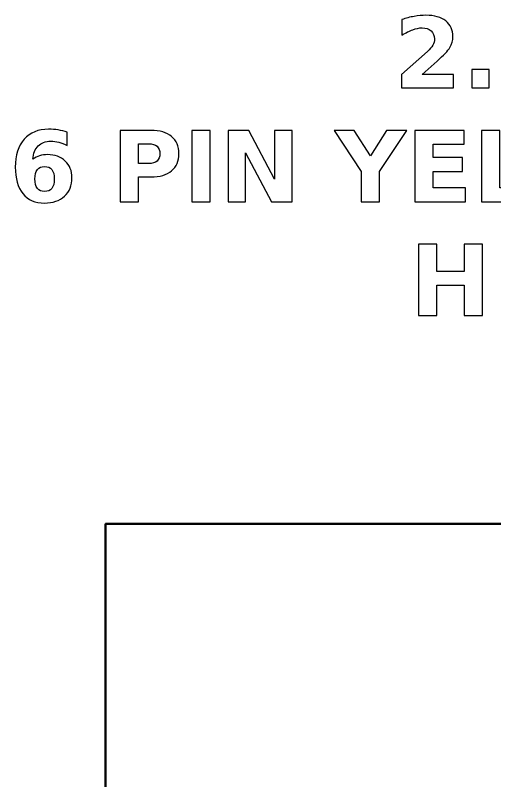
# Model space of a CAD drawing. Header units: centimetres. Extents: x -11.39 to -9.61, y -15.74 to -13.53.
# Drawn here: x -11.392 to -10.7, y -14.638 to -13.533 of the extents above; entities that cross this region are included whole.
import ezdxf

# ---------------------------------------------------------------- set-up
doc = ezdxf.new("R2010")
doc.units = ezdxf.units.CM
doc.header["$MEASUREMENT"] = 0
doc.layers.add('Layer 1', color=7, linetype='Continuous')

msp = doc.modelspace()

# ---------------------------------------------------------------- linework, layer by layer
at = {"layer": 'Layer 1', "color": 7, "lineweight": 50}
msp.add_lwpolyline([(-11.262, -15.1175), (-9.738, -15.1175), (-9.738, -14.2675), (-11.262, -14.2675), (-11.262, -15.1175)], close=True, dxfattribs=at)
at = {"layer": 'Layer 1', "color": 250}
for points, knots in [([(-10.80503, -13.61872), (-10.80503, -13.61872), (-10.75975, -13.61872), (-10.75975, -13.61872), (-10.75975, -13.61872), (-10.75975, -13.61872), (-10.75975, -13.63822), (-10.75975, -13.63822), (-10.75975, -13.63822), (-10.75975, -13.63822), (-10.83452, -13.63822), (-10.83452, -13.63822), (-10.83452, -13.63822), (-10.83452, -13.63822), (-10.83452, -13.61872), (-10.83452, -13.61872), (-10.83452, -13.61872), (-10.83452, -13.61872), (-10.79696, -13.58559), (-10.79696, -13.58559), (-10.79696, -13.58559), (-10.7936, -13.58255), (-10.79113, -13.57959), (-10.78953, -13.5767), (-10.78953, -13.5767), (-10.78791, -13.5738), (-10.78711, -13.57079), (-10.78711, -13.56766), (-10.78711, -13.56766), (-10.78711, -13.56284), (-10.78873, -13.55896), (-10.79197, -13.55602), (-10.79197, -13.55602), (-10.7952, -13.55308), (-10.7995, -13.55163), (-10.80489, -13.55163), (-10.80489, -13.55163), (-10.80902, -13.55163), (-10.81354, -13.55252), (-10.81846, -13.55428), (-10.81846, -13.55428), (-10.82337, -13.55605), (-10.82864, -13.55868), (-10.83424, -13.56216), (-10.83424, -13.56216), (-10.83424, -13.56216), (-10.83424, -13.53956), (-10.83424, -13.53956), (-10.83424, -13.53956), (-10.82826, -13.53759), (-10.82236, -13.53608), (-10.81653, -13.53505), (-10.81653, -13.53505), (-10.81069, -13.53401), (-10.80498, -13.53349), (-10.79936, -13.53349), (-10.79936, -13.53349), (-10.78706, -13.53349), (-10.77749, -13.5362), (-10.77067, -13.54163), (-10.77067, -13.54163), (-10.76385, -13.54704), (-10.76044, -13.55459), (-10.76044, -13.5643), (-10.76044, -13.5643), (-10.76044, -13.5699), (-10.76189, -13.57512), (-10.76479, -13.57997), (-10.76479, -13.57997), (-10.76768, -13.58481), (-10.77377, -13.5913), (-10.78304, -13.59944), (-10.78304, -13.59944), (-10.78304, -13.59944), (-10.80503, -13.61872), (-10.80503, -13.61872)], [0, 0, 0, 0, 0.0526316, 0.0526316, 0.0526316, 0.0526316, 0.1052632, 0.1052632, 0.1052632, 0.1052632, 0.1578947, 0.1578947, 0.1578947, 0.1578947, 0.2105263, 0.2105263, 0.2105263, 0.2105263, 0.2631579, 0.2631579, 0.2631579, 0.2631579, 0.3157895, 0.3157895, 0.3157895, 0.3157895, 0.3684211, 0.3684211, 0.3684211, 0.3684211, 0.4210526, 0.4210526, 0.4210526, 0.4210526, 0.4736842, 0.4736842, 0.4736842, 0.4736842, 0.5263158, 0.5263158, 0.5263158, 0.5263158, 0.5789474, 0.5789474, 0.5789474, 0.5789474, 0.6315789, 0.6315789, 0.6315789, 0.6315789, 0.6842105, 0.6842105, 0.6842105, 0.6842105, 0.7368421, 0.7368421, 0.7368421, 0.7368421, 0.7894737, 0.7894737, 0.7894737, 0.7894737, 0.8421053, 0.8421053, 0.8421053, 0.8421053, 0.8947368, 0.8947368, 0.8947368, 0.8947368, 0.9473684, 0.9473684, 0.9473684, 0.9473684, 1, 1, 1, 1]), ([(-10.73311, -13.61155), (-10.73311, -13.61155), (-10.70829, -13.61155), (-10.70829, -13.61155), (-10.70829, -13.61155), (-10.70829, -13.61155), (-10.70829, -13.63822), (-10.70829, -13.63822), (-10.70829, -13.63822), (-10.70829, -13.63822), (-10.73311, -13.63822), (-10.73311, -13.63822), (-10.73311, -13.63822), (-10.73311, -13.63822), (-10.73311, -13.61155), (-10.73311, -13.61155)], [0, 0, 0, 0, 0.25, 0.25, 0.25, 0.25, 0.5, 0.5, 0.5, 0.5, 0.75, 0.75, 0.75, 0.75, 1, 1, 1, 1]), ([(-11.31734, -13.70228), (-11.31734, -13.70228), (-11.31734, -13.72131), (-11.31734, -13.72131), (-11.31734, -13.72131), (-11.32171, -13.71924), (-11.3258, -13.71771), (-11.32966, -13.71672), (-11.32966, -13.71672), (-11.33352, -13.71573), (-11.3373, -13.71524), (-11.34097, -13.71524), (-11.34097, -13.71524), (-11.34888, -13.71524), (-11.35501, -13.71743), (-11.35943, -13.72183), (-11.35943, -13.72183), (-11.36383, -13.7262), (-11.36642, -13.73271), (-11.36715, -13.74135), (-11.36715, -13.74135), (-11.36412, -13.73911), (-11.36082, -13.73742), (-11.35729, -13.73629), (-11.35729, -13.73629), (-11.35377, -13.73516), (-11.34991, -13.7346), (-11.34572, -13.7346), (-11.34572, -13.7346), (-11.33521, -13.7346), (-11.32672, -13.73768), (-11.32028, -13.74384), (-11.32028, -13.74384), (-11.31381, -13.74998), (-11.31059, -13.75804), (-11.31059, -13.76802), (-11.31059, -13.76802), (-11.31059, -13.77905), (-11.31419, -13.78787), (-11.32141, -13.79452), (-11.32141, -13.79452), (-11.3286, -13.80115), (-11.33829, -13.80447), (-11.3504, -13.80447), (-11.3504, -13.80447), (-11.36376, -13.80447), (-11.37411, -13.79995), (-11.38145, -13.79092), (-11.38145, -13.79092), (-11.38876, -13.78191), (-11.39243, -13.7691), (-11.39243, -13.75252), (-11.39243, -13.75252), (-11.39243, -13.73554), (-11.38815, -13.72218), (-11.37959, -13.71247), (-11.37959, -13.71247), (-11.37101, -13.70275), (-11.35927, -13.69788), (-11.34434, -13.69788), (-11.34434, -13.69788), (-11.33961, -13.69788), (-11.33502, -13.69826), (-11.33055, -13.69899), (-11.33055, -13.69899), (-11.32611, -13.69972), (-11.32171, -13.70082), (-11.31734, -13.70228)], [0, 0, 0, 0, 0.0588235, 0.0588235, 0.0588235, 0.0588235, 0.1176471, 0.1176471, 0.1176471, 0.1176471, 0.1764706, 0.1764706, 0.1764706, 0.1764706, 0.2352941, 0.2352941, 0.2352941, 0.2352941, 0.2941176, 0.2941176, 0.2941176, 0.2941176, 0.3529412, 0.3529412, 0.3529412, 0.3529412, 0.4117647, 0.4117647, 0.4117647, 0.4117647, 0.4705882, 0.4705882, 0.4705882, 0.4705882, 0.5294118, 0.5294118, 0.5294118, 0.5294118, 0.5882353, 0.5882353, 0.5882353, 0.5882353, 0.6470588, 0.6470588, 0.6470588, 0.6470588, 0.7058824, 0.7058824, 0.7058824, 0.7058824, 0.7647059, 0.7647059, 0.7647059, 0.7647059, 0.8235294, 0.8235294, 0.8235294, 0.8235294, 0.8823529, 0.8823529, 0.8823529, 0.8823529, 0.9411765, 0.9411765, 0.9411765, 0.9411765, 1, 1, 1, 1]), ([(-11.2409, -13.6996), (-11.2409, -13.6996), (-11.19688, -13.6996), (-11.19688, -13.6996), (-11.19688, -13.6996), (-11.18378, -13.6996), (-11.17373, -13.70252), (-11.16672, -13.70833), (-11.16672, -13.70833), (-11.15972, -13.71414), (-11.15621, -13.72241), (-11.15621, -13.73316), (-11.15621, -13.73316), (-11.15621, -13.74393), (-11.15972, -13.75223), (-11.16672, -13.75804), (-11.16672, -13.75804), (-11.17373, -13.76385), (-11.18378, -13.76677), (-11.19688, -13.76677), (-11.19688, -13.76677), (-11.19688, -13.76677), (-11.21437, -13.76677), (-11.21437, -13.76677), (-11.21437, -13.76677), (-11.21437, -13.76677), (-11.21437, -13.80247), (-11.21437, -13.80247), (-11.21437, -13.80247), (-11.21437, -13.80247), (-11.2409, -13.80247), (-11.2409, -13.80247), (-11.2409, -13.80247), (-11.2409, -13.80247), (-11.2409, -13.6996), (-11.2409, -13.6996)], [0, 0, 0, 0, 0.1111111, 0.1111111, 0.1111111, 0.1111111, 0.2222222, 0.2222222, 0.2222222, 0.2222222, 0.3333333, 0.3333333, 0.3333333, 0.3333333, 0.4444444, 0.4444444, 0.4444444, 0.4444444, 0.5555556, 0.5555556, 0.5555556, 0.5555556, 0.6666667, 0.6666667, 0.6666667, 0.6666667, 0.7777778, 0.7777778, 0.7777778, 0.7777778, 0.8888889, 0.8888889, 0.8888889, 0.8888889, 1, 1, 1, 1]), ([(-11.13749, -13.6996), (-11.13749, -13.6996), (-11.11096, -13.6996), (-11.11096, -13.6996), (-11.11096, -13.6996), (-11.11096, -13.6996), (-11.11096, -13.80247), (-11.11096, -13.80247), (-11.11096, -13.80247), (-11.11096, -13.80247), (-11.13749, -13.80247), (-11.13749, -13.80247), (-11.13749, -13.80247), (-11.13749, -13.80247), (-11.13749, -13.6996), (-11.13749, -13.6996)], [0, 0, 0, 0, 0.25, 0.25, 0.25, 0.25, 0.5, 0.5, 0.5, 0.5, 0.75, 0.75, 0.75, 0.75, 1, 1, 1, 1]), ([(-11.085, -13.6996), (-11.085, -13.6996), (-11.05537, -13.6996), (-11.05537, -13.6996), (-11.05537, -13.6996), (-11.05537, -13.6996), (-11.01795, -13.77016), (-11.01795, -13.77016), (-11.01795, -13.77016), (-11.01795, -13.77016), (-11.01795, -13.6996), (-11.01795, -13.6996), (-11.01795, -13.6996), (-11.01795, -13.6996), (-10.99281, -13.6996), (-10.99281, -13.6996), (-10.99281, -13.6996), (-10.99281, -13.6996), (-10.99281, -13.80247), (-10.99281, -13.80247), (-10.99281, -13.80247), (-10.99281, -13.80247), (-11.02244, -13.80247), (-11.02244, -13.80247), (-11.02244, -13.80247), (-11.02244, -13.80247), (-11.05986, -13.73191), (-11.05986, -13.73191), (-11.05986, -13.73191), (-11.05986, -13.73191), (-11.05986, -13.80247), (-11.05986, -13.80247), (-11.05986, -13.80247), (-11.05986, -13.80247), (-11.085, -13.80247), (-11.085, -13.80247), (-11.085, -13.80247), (-11.085, -13.80247), (-11.085, -13.6996), (-11.085, -13.6996)], [0, 0, 0, 0, 0.1, 0.1, 0.1, 0.1, 0.2, 0.2, 0.2, 0.2, 0.3, 0.3, 0.3, 0.3, 0.4, 0.4, 0.4, 0.4, 0.5, 0.5, 0.5, 0.5, 0.6, 0.6, 0.6, 0.6, 0.7, 0.7, 0.7, 0.7, 0.8, 0.8, 0.8, 0.8, 0.9, 0.9, 0.9, 0.9, 1, 1, 1, 1]), ([(-10.93213, -13.6996), (-10.93213, -13.6996), (-10.90313, -13.6996), (-10.90313, -13.6996), (-10.90313, -13.6996), (-10.90313, -13.6996), (-10.87968, -13.73627), (-10.87968, -13.73627), (-10.87968, -13.73627), (-10.87968, -13.73627), (-10.85626, -13.6996), (-10.85626, -13.6996), (-10.85626, -13.6996), (-10.85626, -13.6996), (-10.82719, -13.6996), (-10.82719, -13.6996), (-10.82719, -13.6996), (-10.82719, -13.6996), (-10.86639, -13.75913), (-10.86639, -13.75913), (-10.86639, -13.75913), (-10.86639, -13.75913), (-10.86639, -13.80247), (-10.86639, -13.80247), (-10.86639, -13.80247), (-10.86639, -13.80247), (-10.89292, -13.80247), (-10.89292, -13.80247), (-10.89292, -13.80247), (-10.89292, -13.80247), (-10.89292, -13.75913), (-10.89292, -13.75913), (-10.89292, -13.75913), (-10.89292, -13.75913), (-10.93213, -13.6996), (-10.93213, -13.6996)], [0, 0, 0, 0, 0.1111111, 0.1111111, 0.1111111, 0.1111111, 0.2222222, 0.2222222, 0.2222222, 0.2222222, 0.3333333, 0.3333333, 0.3333333, 0.3333333, 0.4444444, 0.4444444, 0.4444444, 0.4444444, 0.5555556, 0.5555556, 0.5555556, 0.5555556, 0.6666667, 0.6666667, 0.6666667, 0.6666667, 0.7777778, 0.7777778, 0.7777778, 0.7777778, 0.8888889, 0.8888889, 0.8888889, 0.8888889, 1, 1, 1, 1]), ([(-10.81559, -13.6996), (-10.81559, -13.6996), (-10.744, -13.6996), (-10.744, -13.6996), (-10.744, -13.6996), (-10.744, -13.6996), (-10.744, -13.71966), (-10.744, -13.71966), (-10.744, -13.71966), (-10.744, -13.71966), (-10.78906, -13.71966), (-10.78906, -13.71966), (-10.78906, -13.71966), (-10.78906, -13.71966), (-10.78906, -13.73881), (-10.78906, -13.73881), (-10.78906, -13.73881), (-10.78906, -13.73881), (-10.74671, -13.73881), (-10.74671, -13.73881), (-10.74671, -13.73881), (-10.74671, -13.73881), (-10.74671, -13.75887), (-10.74671, -13.75887), (-10.74671, -13.75887), (-10.74671, -13.75887), (-10.78906, -13.75887), (-10.78906, -13.75887), (-10.78906, -13.75887), (-10.78906, -13.75887), (-10.78906, -13.78241), (-10.78906, -13.78241), (-10.78906, -13.78241), (-10.78906, -13.78241), (-10.7425, -13.78241), (-10.7425, -13.78241), (-10.7425, -13.78241), (-10.7425, -13.78241), (-10.7425, -13.80247), (-10.7425, -13.80247), (-10.7425, -13.80247), (-10.7425, -13.80247), (-10.81559, -13.80247), (-10.81559, -13.80247), (-10.81559, -13.80247), (-10.81559, -13.80247), (-10.81559, -13.6996), (-10.81559, -13.6996)], [0, 0, 0, 0, 0.0833333, 0.0833333, 0.0833333, 0.0833333, 0.1666667, 0.1666667, 0.1666667, 0.1666667, 0.25, 0.25, 0.25, 0.25, 0.3333333, 0.3333333, 0.3333333, 0.3333333, 0.4166667, 0.4166667, 0.4166667, 0.4166667, 0.5, 0.5, 0.5, 0.5, 0.5833333, 0.5833333, 0.5833333, 0.5833333, 0.6666667, 0.6666667, 0.6666667, 0.6666667, 0.75, 0.75, 0.75, 0.75, 0.8333333, 0.8333333, 0.8333333, 0.8333333, 0.9166667, 0.9166667, 0.9166667, 0.9166667, 1, 1, 1, 1]), ([(-10.71919, -13.6996), (-10.71919, -13.6996), (-10.69266, -13.6996), (-10.69266, -13.6996), (-10.69266, -13.6996), (-10.69266, -13.6996), (-10.69266, -13.78241), (-10.69266, -13.78241), (-10.69266, -13.78241), (-10.69266, -13.78241), (-10.6461, -13.78241), (-10.6461, -13.78241), (-10.6461, -13.78241), (-10.6461, -13.78241), (-10.6461, -13.80247), (-10.6461, -13.80247), (-10.6461, -13.80247), (-10.6461, -13.80247), (-10.71919, -13.80247), (-10.71919, -13.80247), (-10.71919, -13.80247), (-10.71919, -13.80247), (-10.71919, -13.6996), (-10.71919, -13.6996)], [0, 0, 0, 0, 0.1666667, 0.1666667, 0.1666667, 0.1666667, 0.3333333, 0.3333333, 0.3333333, 0.3333333, 0.5, 0.5, 0.5, 0.5, 0.6666667, 0.6666667, 0.6666667, 0.6666667, 0.8333333, 0.8333333, 0.8333333, 0.8333333, 1, 1, 1, 1]), ([(-11.21437, -13.71882), (-11.21437, -13.71882), (-11.21437, -13.74755), (-11.21437, -13.74755), (-11.21437, -13.74755), (-11.21437, -13.74755), (-11.1997, -13.74755), (-11.1997, -13.74755), (-11.1997, -13.74755), (-11.19455, -13.74755), (-11.19057, -13.74631), (-11.18777, -13.74379), (-11.18777, -13.74379), (-11.18497, -13.7413), (-11.18356, -13.73775), (-11.18356, -13.73316), (-11.18356, -13.73316), (-11.18356, -13.72855), (-11.18497, -13.72502), (-11.18777, -13.72253), (-11.18777, -13.72253), (-11.19057, -13.72006), (-11.19455, -13.71882), (-11.1997, -13.71882), (-11.1997, -13.71882), (-11.1997, -13.71882), (-11.21437, -13.71882), (-11.21437, -13.71882)], [0, 0, 0, 0, 0.1428571, 0.1428571, 0.1428571, 0.1428571, 0.2857143, 0.2857143, 0.2857143, 0.2857143, 0.4285714, 0.4285714, 0.4285714, 0.4285714, 0.5714286, 0.5714286, 0.5714286, 0.5714286, 0.7142857, 0.7142857, 0.7142857, 0.7142857, 0.8571429, 0.8571429, 0.8571429, 0.8571429, 1, 1, 1, 1]), ([(-11.35012, -13.75169), (-11.35478, -13.75169), (-11.35826, -13.7532), (-11.36056, -13.75621), (-11.36056, -13.75621), (-11.36289, -13.75922), (-11.36404, -13.76374), (-11.36404, -13.76973), (-11.36404, -13.76973), (-11.36404, -13.77575), (-11.36289, -13.78027), (-11.36056, -13.78328), (-11.36056, -13.78328), (-11.35826, -13.78629), (-11.35478, -13.78779), (-11.35012, -13.78779), (-11.35012, -13.78779), (-11.34544, -13.78779), (-11.34194, -13.78629), (-11.33963, -13.78328), (-11.33963, -13.78328), (-11.3373, -13.78027), (-11.33615, -13.77575), (-11.33615, -13.76973), (-11.33615, -13.76973), (-11.33615, -13.76374), (-11.3373, -13.75922), (-11.33963, -13.75621), (-11.33963, -13.75621), (-11.34194, -13.7532), (-11.34544, -13.75169), (-11.35012, -13.75169)], [0, 0, 0, 0, 0.125, 0.125, 0.125, 0.125, 0.25, 0.25, 0.25, 0.25, 0.375, 0.375, 0.375, 0.375, 0.5, 0.5, 0.5, 0.5, 0.625, 0.625, 0.625, 0.625, 0.75, 0.75, 0.75, 0.75, 0.875, 0.875, 0.875, 0.875, 1, 1, 1, 1]), ([(-10.80998, -13.86385), (-10.80998, -13.86385), (-10.78345, -13.86385), (-10.78345, -13.86385), (-10.78345, -13.86385), (-10.78345, -13.86385), (-10.78345, -13.90306), (-10.78345, -13.90306), (-10.78345, -13.90306), (-10.78345, -13.90306), (-10.74432, -13.90306), (-10.74432, -13.90306), (-10.74432, -13.90306), (-10.74432, -13.90306), (-10.74432, -13.86385), (-10.74432, -13.86385), (-10.74432, -13.86385), (-10.74432, -13.86385), (-10.71779, -13.86385), (-10.71779, -13.86385), (-10.71779, -13.86385), (-10.71779, -13.86385), (-10.71779, -13.96672), (-10.71779, -13.96672), (-10.71779, -13.96672), (-10.71779, -13.96672), (-10.74432, -13.96672), (-10.74432, -13.96672), (-10.74432, -13.96672), (-10.74432, -13.96672), (-10.74432, -13.92312), (-10.74432, -13.92312), (-10.74432, -13.92312), (-10.74432, -13.92312), (-10.78345, -13.92312), (-10.78345, -13.92312), (-10.78345, -13.92312), (-10.78345, -13.92312), (-10.78345, -13.96672), (-10.78345, -13.96672), (-10.78345, -13.96672), (-10.78345, -13.96672), (-10.80998, -13.96672), (-10.80998, -13.96672), (-10.80998, -13.96672), (-10.80998, -13.96672), (-10.80998, -13.86385), (-10.80998, -13.86385)], [0, 0, 0, 0, 0.0833333, 0.0833333, 0.0833333, 0.0833333, 0.1666667, 0.1666667, 0.1666667, 0.1666667, 0.25, 0.25, 0.25, 0.25, 0.3333333, 0.3333333, 0.3333333, 0.3333333, 0.4166667, 0.4166667, 0.4166667, 0.4166667, 0.5, 0.5, 0.5, 0.5, 0.5833333, 0.5833333, 0.5833333, 0.5833333, 0.6666667, 0.6666667, 0.6666667, 0.6666667, 0.75, 0.75, 0.75, 0.75, 0.8333333, 0.8333333, 0.8333333, 0.8333333, 0.9166667, 0.9166667, 0.9166667, 0.9166667, 1, 1, 1, 1])]:
    msp.add_open_spline(points, degree=3, knots=knots, dxfattribs=at)

doc.saveas('drawing.dxf')
